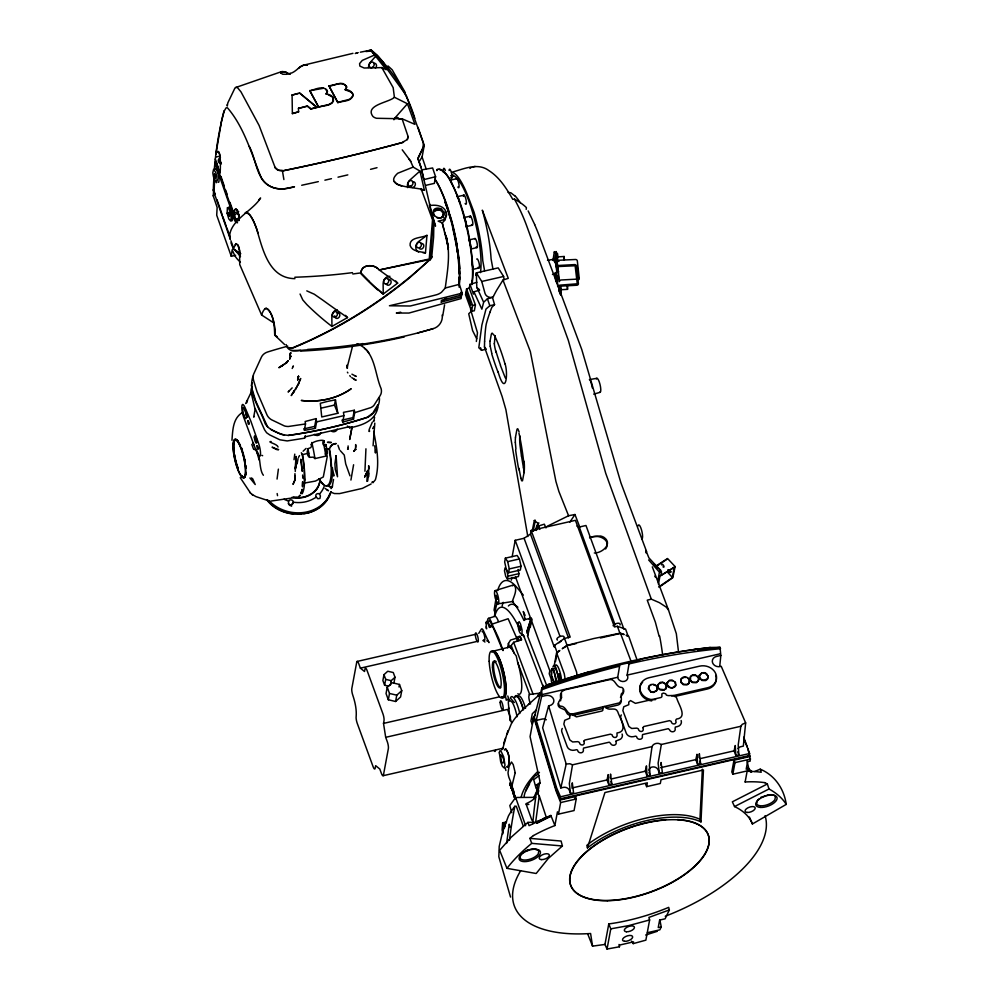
<?xml version="1.0" encoding="UTF-8"?>
<svg xmlns="http://www.w3.org/2000/svg" width="999" height="999" viewBox="0 0 999 999"><rect width="100%" height="100%" fill="white"/><g stroke="black" fill="none" stroke-linecap="round" stroke-linejoin="round"><path stroke-width="1.5" d="M273.988 323.052L261.601 314.997L239.723 264.535L239.548 250.637L237.949 245.217L235.964 243.619L233.354 248.851L240.771 253.684M459.078 287.188L459.528 276.673M459.54 273.651L456.943 244.355A63.724 14.91 77.1 0 0 450.924 217.944L445.092 202.098L447.777 209.915M346.503 86.326L346.503 87.725C342.182 91.883 355.269 90.01 352.635 96.478C349.95 101.873 342.632 100.749 337.862 102.647L328.996 85.939L340.247 83.329L343.107 83.616L346.503 86.326C342.095 80.769 334.403 85.614 328.933 86.239M215.297 158.978L219.967 173.114C220.679 171.716 221.066 142.557 215.871 154.096L215.085 160.964L235.427 219.618M333.541 479.47L332.517 485.089M368.718 476.66L368.656 465.684L369.056 468.793M220.367 162.288C220.28 159.515 220.342 149.95 216.746 151.798M348.214 449.188L348.102 445.929M373.464 421.541L373.501 420.891M657.704 685.214L658.428 688.586L660.314 689.947L664.21 690.022L666.083 688.586L666.645 686.463L664.897 683.491L662.524 682.542L658.641 683.816M239.997 256.88C239.922 253.734 239.673 242.095 235.227 244.53M510.452 716.695L510.227 720.704A5.195 1.211 77.1 0 0 509.14 713.736L507.554 709.415L385.689 737.324L383.516 723.401L384.003 720.754A5.195 1.211 77.1 0 0 382.917 713.786L367.095 670.554A5.195 1.211 77.1 0 0 365.022 668.88L364.535 671.515L360.377 668.156L358.803 663.836A5.195 1.211 77.1 0 0 356.73 662.15L351.81 688.561A5.195 1.211 77.1 0 0 352.897 695.529C355.082 702.135 356.718 709.515 356.168 716.42A5.195 1.211 77.1 0 0 357.255 723.388L373.077 766.62A5.195 1.211 77.1 0 0 375.149 768.293L375.649 765.659L379.795 769.018L381.381 773.338A5.195 1.211 77.1 0 0 383.454 775.024L388.361 748.613A5.195 1.211 77.1 0 0 387.275 741.645L385.689 737.324M561.301 288.836L560.639 293.594L560.114 286.164L576.848 285.239A1.736 1.548 9.3 0 0 578.396 283.591L576.485 266.046A1.736 1.548 9.4 0 0 574.6 264.598L557.854 265.522C555.744 265.522 556.992 244.218 557.966 257.53M373.077 445.829L374.8 423.126M527.797 536.538L505.894 409.665L502.135 396.541L484.465 347.015L484.59 341.246M402.073 118.781L414.897 124.351L407.455 103.759L394.405 97.265C389.822 102.31 364.26 104.97 372.927 116.458A7.892 6.768 10.7 0 0 376.548 118.282L402.073 118.781L408.067 136.476L407.342 139.548L403.234 141.858M302.647 475L302.772 478.159M531.655 619.567L530.294 627.197M526.773 632.891L530.931 618.219L524.35 619.692M576.91 274.475L576.947 276.735M301.161 493.356L302.185 489.298M364.935 471.241L365.934 448.801M256.368 438.374L256.568 440.209M472.14 284.003L472.19 282.717A63.137 14.785 77.1 0 0 472.889 268.868C471.153 238.361 464.373 207.53 450.337 180.232A4.695 1.099 77.1 0 0 449.825 180.27L456.78 178.659M586.8 845.216L587.449 847.889A77.847 35.952 -20.1 0 1 700.973 821.89L699.962 819.292L702.347 769.205M700.973 821.89L703.446 769.979L661.026 779.695L660.314 783.503L646.653 786.638L645.616 784.34M302.422 486.163L302.635 481.755L302.51 486.838M295.254 471.478L295.554 466.258M435.04 179.458A64.748 15.16 77.1 0 1 459.403 284.303L462.162 293.157L410.277 306.006L389.435 305.756L408.791 301.223A550.362 503.021 26.2 0 0 436.126 294.867A16.471 15.06 26.2 0 0 441.446 292.32L445.254 288.024C447.639 269.38 451.461 250.15 444.518 231.893M459.34 274.4L459.103 268.731M295.766 461.938L295.929 459.028M375.624 449.925L375.449 452.997L374.737 445.766M503.758 826.598L503.846 825.186L506.356 822.252M367.245 475.761L367.62 470.317L366.858 481.406M296.041 457.604L296.116 456.456L295.204 467.844M280.856 73.014L282.38 71.478L286.688 72.502L284.24 71.716L281.256 71.741L280.856 73.014L282.729 74.251L286.488 74.288A9.878 4.895 -7.5 0 0 290.16 73.451M235.652 255.307L231.281 256.306L216.708 215.197L217.133 207.392L213.237 195.866L213.699 189.922L215.11 194.118M425.474 252.834L426.96 235.352C422.102 238.037 409.153 236.925 410.127 245.542C412.275 251.723 420.304 251.473 425.474 252.834L422.752 252.622M301.049 344.23A453.459 371.054 -62.3 0 0 430.094 259.503L433.354 220.304L421.266 168.082L418.069 158.579L423.052 147.727L423.339 143.057L406.243 95.342L378.309 57.055L371.116 50.487L386.263 69.705L381.843 67.607L364.148 68.019L359.852 66.096L359.578 63.599L362.312 60.377L374.538 55.032L371.116 50.487M288.823 347.889L292.133 348.314L300.025 344.992A454.67 372.065 -62.3 0 0 409.865 277.56L431.63 257.892L433.603 237.238L433.928 220.367L431.019 212.188M531.868 618.793L527.572 635.951L546.603 685.302M214.46 167.457L214.96 162.163A1850.31 1514.134 -62.3 0 0 235.065 220.192M227.26 104.47L227.198 105.819A34.94 3.247 -64.2 0 0 227.297 106.031L227.822 102.885L234.94 88.049A27.685 6.706 76.1 0 1 237.637 87.837L240.959 91.833L259.091 125.424L275.212 167.757M719.742 666.296L720.828 655.456L720.017 647.34L710.314 647.477L690.571 650.037M355.694 447.452C355.307 439.647 356.893 449.687 353.721 451.386L355.132 449.425L356.281 449.363M571.928 786.725L572.302 782.841L573.563 792.831L570.554 793.518L569.405 790.396A4.908 4.196 10.5 0 0 563.274 787.374L560.814 787.936L542.644 727.809L548.613 705.856L549.675 705.606A6.069 5.182 10.5 0 0 553.571 699.238A6.069 5.182 10.5 0 0 545.978 695.504L541.62 696.503L536.251 720.416L556.618 787.849L560.489 796.815L560.077 798.925L749.275 755.594L749.6 753.496L743.743 737.162M610.177 777.971L610.551 774.075L611.813 784.065L608.803 784.752L607.042 779.944L608.191 774.612L608.803 784.752M660.851 765.097L661.101 762.499L662.362 772.489L659.352 773.176L658.216 770.054A4.908 4.196 10.5 0 0 653.146 766.895A4.908 4.196 10.5 0 0 648.738 770.304M698.975 757.629L699.35 753.733L700.611 763.723L697.614 764.41L695.853 759.615L697.002 754.282L697.614 764.41M720.828 655.456L716.483 656.455A6.069 5.182 10.5 0 0 712.587 662.824A6.069 5.182 10.5 0 0 720.179 666.558L721.228 666.321L745.654 722.914L743.331 746.128L740.871 746.69A4.908 4.196 10.5 0 0 738.024 748.638M539.959 692.806L539.935 695.466M295.254 469.055L297.34 460.689M459.203 282.617L459.552 270.629M231.943 440.284C232.804 430.257 232.705 418.144 242.769 412.287M287.774 346.178A435.964 373.002 10.5 0 0 267.632 351.985A11.538 9.865 10.5 0 0 261.363 357.242L253.484 374.5L253.034 377.772A11.538 9.865 10.8 0 0 253.434 379.832M301.049 493.219L302.073 493.768A49.5 11.588 77.1 0 0 304.595 480.244L304.333 472.877A46.304 10.839 77.1 0 0 304.171 470.104M506.593 843.443L509.24 824.2L510.064 827.097M367.657 481.118L368.606 473.176M301.935 489.91L301.186 492.919M476.348 341.471L477.485 332.754L470.616 309.69L471.041 307.392M560.814 289.373L560.414 286.064L560.764 287.512M277.06 479.07L278.384 469.13M231.281 256.306L232.168 249.762L234.728 255.532A26.498 22.677 10.5 0 0 240.397 262.063M745.654 722.914L742.319 724.275L740.846 726.273L661.338 744.48L658.728 743.418A6.069 5.182 10.5 0 0 652.035 746.615L649.412 765.172L650.062 775.299L647.065 775.998L645.304 771.191L646.453 765.858L647.065 775.998M740.846 726.273L738.224 744.829L738.873 754.969L735.863 755.656L734.103 750.848L735.252 745.516L735.863 755.656M628.009 663.011L629.02 663.91L627.122 675.112A5.095 4.358 10.5 0 1 624.325 681.393A5.095 4.358 10.5 0 1 617.707 677.26L619.842 664.772L639.772 660.351M559.627 800.112L575.511 796.465L576.223 798.988L574.075 810.564L558.478 814.135L560.639 802.559L556.056 790.996L533.716 717.057L530.069 736.625L539.922 781.193L537.612 793.593L539.26 795.866L535.639 822.189L527.909 822.389L511.013 837.387L499.65 850.324L506.955 868.343L536.176 873.501L548.289 858.466L562.4 845.991L561.088 841.046L529.907 838.361L531.705 843.356A157.73 72.827 -20.1 0 0 506.955 868.343M323.002 440.996A61.026 14.286 77.1 0 1 325.886 456.093L314.96 458.591L313.261 457.155L309.503 457.342L307.892 455.644L307.23 451.873L307.917 448.713L310.652 447.702L311.95 445.741C307.605 441.533 329.932 437.3 322.877 443.231M506.555 821.927L502.634 822.826L502.097 830.082L502.934 832.954M532.255 530.794L534.315 520.491L535.402 520.242M444.592 304.832L442.707 315.959M352.06 426.935L349.7 439.485L352.098 426.723M553.109 259.74L554.333 251.636L554.545 252.597M559.89 293.881L560.314 291.296M442.619 216.883L442.857 215.459M495.816 599.825L494.08 610.139L495.054 612.587A89.386 20.917 77.1 0 1 497.527 602.235M533.553 531.118L533.841 530.069M652.035 746.615L572.527 764.822L569.33 783.516L570.554 793.518M297.165 463.648L298.052 458.504M557.604 260.215L557.217 256.656L557.567 258.104M533.166 531.306L535.102 521.515M661.338 744.48L658.116 763.186L659.352 773.176M350.924 480.057L353.596 464.76M515.484 437.225L516.795 430.194A10.177 1.798 84.9 0 1 517.832 428.846L519.13 431.918M490.059 341.096L491.246 334.702A10.852 2.735 76.6 0 1 492.182 333.154L494.992 336.213M494.368 616.433L495.005 612.849M284.49 435.339C277.66 432.579 269.218 430.419 265.197 423.763C260.202 408.491 247.24 392.869 253.122 375.974M293.219 366.633L293.356 365.909L292.183 368.494M471.84 284.64L472.015 281.119M317.033 107.318L310.901 108.804L307.417 105.944L298.451 108.404L307.355 106.231L310.851 109.091L317.033 107.318L299.55 92.982L292.02 95.092L298.251 93.569M292.37 113.611L298.564 111.801L292.37 113.611L292.083 94.805M299.55 92.982L316.983 107.605M326.074 93.993L327.447 91.508L327.023 90.097C322.377 85.252 314.822 89.71 309.765 90.797L318.693 107.205C323.476 105.27 330.806 106.356 333.479 100.949L332.679 96.953A9.041 5.669 -2.7 0 0 326.074 94.006L327.372 91.721L325.549 89.111M255.245 408.778L253.671 417.157L254.233 416.471M337.862 102.647L328.996 85.939M305.507 423.951L304.308 430.407L315.409 428.346L316.608 421.89L316.134 418.618L305.132 421.516L305.507 423.951L288.424 426.486A12.35 10.577 10.6 0 1 287.188 426.436A11.301 9.64 10.5 0 1 284.378 425.924L271.466 419.73A11.538 9.903 10.2 0 1 266.883 414.672L257.018 391.77L253.409 379.832M251.711 387.55A10.952 9.378 10.5 0 0 251.336 393.344L254.633 407.342L264.535 429.757L266.608 432.742L269.767 434.94L279.882 439.797L287.188 440.934L304.57 438.174L304.807 436.9L349.987 426.548L349.75 427.834C361.9 425.449 375.212 421.241 377.947 407.23M315.409 428.346L314.685 426.386L316.134 418.618M337.837 413.274L334.465 405.094L335.452 399.825L327.922 401.323L320.317 403.296L321.74 416.97L337.837 413.274L335.452 399.825M342.732 422.09L343.931 415.634L343.456 412.35L354.308 410.252L354.695 412.674L353.496 419.143L342.732 422.09L342.008 420.129L352.934 417.632L354.308 410.252M418.781 162.275L422.09 156.968L424.25 145.367L418.019 127.335M374.063 420.055L374.588 417.22M435.589 176.723L423.838 179.62L421.603 169.905L432.617 167.957L435.589 176.723L434.34 183.391L425.574 185.377M393.906 683.116L394.992 677.247L393.269 672.527L387.762 671.241L383.978 674.662L382.879 680.531L384.615 685.239L388.736 686.213M384.615 685.239L385.701 679.37L383.978 674.662M387.237 687.25L386.051 693.568L388.324 699.775L395.592 701.485L400.574 696.977L401.748 690.659L399.475 684.452L392.22 682.742L387.237 687.25L389.51 693.468L388.324 699.775M460.527 294.081L461.163 298.551L408.966 313.049L396.316 313.037L400.699 312.188M441.283 300.374L461.825 294.967L462.162 293.157M390.397 685.064L391.208 680.669L394.992 677.247M469.268 288.112L466.57 288.936L466.121 291.358L470.779 305.394L465.959 292.232L465.509 294.655L471.565 311.213L474.338 310.789L475.424 304.92L469.268 288.112L469.967 284.403L476.848 282.292M395.592 701.485L396.765 695.167L401.748 690.659M399.001 686.975L399.475 684.452M479.657 290.097L473.938 291.82L473.514 294.106L469.967 284.403M471.565 311.213L472.627 305.494L466.57 288.936M495.117 335.627L494.343 343.693M505.357 558.154L504.657 561.95L506.268 569.23L508.591 572.714L520.342 570.017L521.041 566.233L519.43 558.953L517.107 555.469L505.357 558.154L507.679 561.638L509.29 568.918L508.591 572.714M507.504 579.033L508.041 576.161L506.793 570.541L505.032 567.894L504.483 570.791L505.731 576.398L507.504 579.033L518.431 576.535L518.968 573.651L518.031 569.442M512.162 556.643L515.209 540.309L524.088 538.274L530.494 534.065L531.168 530.469L575.436 520.329L614.46 626.96L617.407 626.286L625.574 629.095L628.209 636.313L626.123 635.277L628.733 636.263L637.212 660.376M517.382 637.999L510.564 640.059L508.416 643.506L507.629 647.752A24.213 5.669 77.1 0 1 514.085 653.034L516.246 655.993L517.644 662.287A24.213 5.669 77.1 0 1 521.753 686.026A24.213 5.669 77.1 0 1 517.819 693.781M531.168 530.469L570.192 637.1L564.51 638.411L554.52 645.366L554.233 646.94L515.209 540.309M552.16 676.66L551.323 681.131L552.397 684.065M554.095 666.221L556.593 652.797L559.815 650.474L557.167 652.584L554.52 645.366M555.494 661.538L556.88 654.07M574.962 799.412L575.511 796.465M657.767 581.668L659.415 572.14L648.626 559.902M658.441 584.253L659.964 576.036L674.313 567.382L672.265 577.709L658.641 587M669.355 909.939L648.9 917.419L649.625 919.954L645.866 940.159L633.191 943.63L633.553 941.857L619.767 945.017L619.417 946.777L607.03 949.05L604.957 944.442L608.778 923.925A118.182 54.57 -20.1 0 0 668.693 907.367L669.355 909.939L665.109 918.818L659.627 920.079L658.229 927.572L661.251 926.885L659.839 919.867M607.03 949.05L610.789 928.845L608.778 923.925M646.653 786.638L647.364 782.816L604.944 792.532L587.449 847.889M747.764 748.651L749.862 756.53L733.99 760.177L731.805 771.915L732.841 774.2L748.426 770.629L748.813 768.593L746.977 760.676M732.841 774.2L734.989 762.624L733.99 760.177M745.142 781.93L747.115 771.303M749.862 756.53L750.212 761.088L747.589 761.688L746.191 769.193L748.813 768.593M502.597 749.175L507.892 730.731M523.264 826.048L516.296 806.23L514.822 806.33L513.848 811.475A854.62 580.169 35.7 0 0 509.478 840.171M318.693 107.205L309.827 90.497M290.422 353.958L290.634 352.884L289.822 355.632L290.771 352.472M503.084 830.256L503.471 828.396L502.709 831.518L508.391 816.071A122.153 56.406 -20.1 0 1 513.361 808.291L514.822 806.33M319.967 480.794C318.581 493.631 303.746 500.449 292.158 497.19M288.624 501.061L288.449 503.646L290.459 505.432L292.982 503.571L293.219 501.436A2.448 2.098 10.5 0 0 288.611 501.061A28.546 24.426 10.5 0 1 284.003 499.225M541.62 696.503L541.845 688.149L547.514 684.765L588.898 671.915M221.141 123.327L215.871 154.096L216.621 148.389A840.434 316.159 58.4 0 1 224.126 111.214M311.201 445.104L312.1 443.206M325.537 446.478L325.949 444.592L323.064 444.592L325.025 444.792M560.814 787.936L566.196 764.023L548.613 705.856M503.021 830.181L499.213 846.39L498.826 856.717L510.539 897.077M319.992 480.107C318.856 492.482 304.982 499.725 293.619 497.04M536.475 530.432L536.838 525.412L537.924 525.162L538.449 526.61L537.337 526.86M535.651 530.182L536.838 525.412M251.348 385.826L252.11 382.842M347.177 367.357L352.722 345.542M323.976 442.345L324.325 441.009M690.596 680.569L692.644 682.167L696.428 682.23L698.338 680.906L698.476 677.122L694.979 674.762L692.432 674.987L690.484 676.423L690.596 681.156L692.582 682.567L696.365 682.704L698.825 679.732L698.663 678.084L696.016 675.499L692.369 675.461L690.509 676.748L689.797 678.945L690.596 681.156M507.167 734.09L511.238 723.988A82.193 37.413 -21.7 0 1 522.789 709.602M511.288 580.169L512.087 577.31M442.994 217.457L443.306 214.573M369.093 429.745L372.277 422.252M432.03 256.581L430.207 259.877M251.124 392.382L245.667 403.559M246.753 402.797L247.527 400.299M224.138 111.214L226.024 107.942A25.962 6.319 78.5 0 1 227.547 107.904C244.418 127.497 251.598 154.383 261.301 177.872A20.754 17.095 8.7 0 0 278.047 188.724L284.503 188.786L294.48 186.763C286.189 189.211 276.511 190.397 268.793 185.552C255.894 177.198 256.081 158.966 249.288 146.428M560.639 700.811L560.451 695.092A5.195 4.446 10.5 0 1 561.001 693.443M620.466 697.364L623.226 693.231A4.108 3.521 10.5 0 0 622.951 690.072M666.071 688.311L666.233 684.502L662.787 682.117L660.189 682.367L657.829 684.79L658.378 687.936L659.864 689.21L664.06 689.697L666.083 688.586M503.633 743.643L505.419 738.249M289.947 358.092L290.734 355.781L289.673 358.841M330.994 491.758C323.201 518.756 283.179 521.141 267.208 500.374M294.767 454.133L294.031 459.702M295.379 468.593L295.841 467.32M289.735 359.19L290.821 356.268M555.244 683.079L555.806 680.456L554.807 674.962L553.421 670.254L551.798 668.943L551.298 674.562L554.445 683.141M490.01 312.113L491.858 307.28L494.555 304.658L492.482 297.352L493.294 296.566M235.202 217.869L233.828 212.7C236.189 202.685 239.648 215.921 238.886 219.842C238.811 217.183 238.636 207.342 235.065 209.503M551.535 669.63L551.798 668.943L553.421 670.254M347.565 449.238L348.077 447.939M513.936 794.517L512.287 786.737L510.127 783.616L511.276 788.086L509.677 783.391L512.862 790.783M299.413 381.606L300.687 378.484L295.754 389.26M331.718 487.15L331.119 488.611L332.58 485.701C332.742 487.712 328.796 487.15 331.718 487.15A23.064 5.395 77.1 0 1 328.808 485.327A46.129 10.802 77.1 0 0 332.442 467.644M537.612 793.593L538.798 790.746M407.342 139.548L408.067 136.476M526.835 631.356L530.856 619.842L530.919 618.019L529.532 618.631M533.803 797.664L535.939 792.956M261.601 314.997C268.519 293.831 277.372 331.044 274.725 335.14L284.678 344.593M560.914 295.304L559.253 290.472M330.319 446.653L333.429 443.843L336.213 443.544L332.168 444.68L329.433 448.551L325.537 449.438M661.251 926.885L659.839 929.844L647.389 932.691M424.25 145.367L417.757 158.479L421.266 168.082M519.305 636.788L520.067 636.613L521.216 639.772M329.67 494.368C326.086 503.571 317.719 510.064 308.404 512.787M213.237 195.866L214.573 193.269M552.922 666.932L553.633 665.559L554.72 665.908L556.056 667.931L559.378 681.343M536.451 529.682L538.399 526.023L544.33 524.188L545.978 527.909M525.636 791.358L529.57 783.978M294.355 390.597L291.233 395.592L299.113 383.229M293.656 392.52L294.605 390.771M298.489 457.33L299.55 455.569M372.664 428.559L373.888 426.511M505.319 825.087L504.295 828.358M373.426 411.988L377.872 404.732M478.758 633.354L481.393 629.095A7.492 1.761 77.1 0 1 483.504 630.806L488.961 642.644A5.195 1.211 77.1 0 0 486.888 640.958M489.972 627.447L492.007 624.15L508.141 618.731L516.982 638.698M278.659 449.538L276.636 449.562L272.09 447.165L278.309 449.712M518.981 636.363L520.029 636.213L521.653 639.735L513.636 642.307L511.213 645.554A5.594 1.311 77.1 0 1 510.314 647.527A5.594 1.311 77.1 0 1 508.416 643.506M605.606 548.975C612.287 539.585 596.865 533.191 589.635 537.986M667.931 681.68L667.057 685.339L668.531 687.2L672.327 688.199L675.274 686.538L675.873 684.989L674.725 681.867M492.919 268.918L491.083 258.866A60.964 14.273 77.1 0 0 482.305 210.152L508.266 278.334L502.984 280.07L496.665 290.234A133.017 96.316 -32.3 0 0 493.344 296.566M569.742 522.277L574.974 514.522L579.695 526.91M564.173 256.506L564.323 259.952L564.173 256.506L557.504 256.88M567.519 289.36L567.37 285.914L567.519 289.36L559.502 289.797M527.497 633.653L528.246 632.854L527.572 635.951M529.158 619.155L530.569 617.769M535.639 797.352L515.634 797.489L509.802 805.569L511.788 812.711M315.672 490.309L317.482 488.099M298.938 496.603L300.175 495.167L298.763 496.79M376.036 55.844L370.517 62.1A6.344 5.195 -62.3 0 0 368.569 67.445M407.455 103.759L395.267 117.595A6.344 5.195 -62.3 0 0 393.918 119.768M372.689 413.186L367.32 417.27A429.607 367.557 10.5 0 1 288.224 435.389M522.852 709.602L540.147 693.993M258.629 200.062L260.602 197.989C253.059 210.552 230.507 219.83 229.558 236.401M264.648 308.778L266.233 308.154C274.463 314.273 274.25 325.924 274.725 335.14L277.335 336.725M615.896 741.033L620.367 739.248A5.769 4.933 10.5 0 0 622.115 734.04M289.148 390.946L288.124 392.008L292.17 387.874M303.134 451.198L306.081 448.414M528.421 704.457L529.582 703.271M522.265 635.489L523.251 635.339L524.113 636.838L543.668 688.136M547.19 526.286L568.581 515.746L574.974 514.522M535.052 715.084L533.528 717.107L532.217 724.138L530.944 721.016L532.292 713.748L536.276 709.952M536.163 775.499L539.448 772.364M472.14 310.527L468.718 313.761L472.602 330.619L476.673 338.723M345.055 89.86L346.578 87.375L345.879 85.627M492.482 297.352L487.425 298.776L483.653 302.247L481.868 309.178L473.938 291.82M402.222 149.813L410.389 160.764L413.161 167.095L419.955 171.054L409.977 179.957A6.344 5.195 -62.3 0 0 407.729 187.65M494.555 304.658L489.822 305.744L486.001 309.053L481.868 325.1L478.796 347.739L481.53 350.274L486.276 349.188L484.465 347.015M369.168 431.543L368.831 430.956L369.717 431.056M512.499 585.764L514.235 584.914C517.769 589.86 513.823 596.428 512.337 601.485A89.386 20.917 77.1 0 1 524.025 620.529M552.472 274.488L556.318 273.401L556.218 272.39M534.715 798.301L532.592 800.024A16.046 6.943 -22.1 0 1 525.973 803.72L531.905 820.229M529.907 838.361L533.404 835.539M395.729 280.994L397.677 283.129L383.254 294.018L377.622 289.136M282.38 365.409L281.069 366.408L287.2 362.275L278.858 367.719L283.329 365.06M539.048 775.599L533.728 779.732L536.138 788.511M426.96 235.352L418.818 241.383A6.344 5.195 -62.3 0 0 415.809 247.215A6.344 5.195 -62.3 0 0 418.643 252.085M369.205 50.512L371.228 50.075C391.333 68.431 407.13 92.183 414.835 118.369M600.387 637.999L620.004 633.503L624.163 634.552L620.429 633.141L593.781 638.523L566.858 645.416L562.25 648.726L567.182 645.604L576.236 643.531M557.617 265.921L557.217 262.537L554.72 259.315L556.043 251.548L556.231 252.223M469.93 168.406L470.829 167.795M433.866 211.576L435.089 210.752M656.368 565.809L667.557 558.516L675.137 566.583L672.814 577.709L660.227 586.388M656.343 566.333L666.857 559.353M701.66 673.326L699.238 675.711L699.275 677.884L701.872 680.444L705.644 680.569L707.454 679.245L707.954 675.936L705.306 673.363L703.533 673.051M651.048 684.902L649.375 685.963L648.426 689.01L651.148 692.132L653.571 692.432L656.743 690.746L656.83 687.087M754.67 771.503L760.227 769.18C774.799 775.199 784.128 788.948 786.238 804.382L752.409 823.975L750.436 819.442A118.182 54.57 -20.1 0 0 749.4 817.045M373.476 421.178L374.438 420.579M345.479 315.347L347.515 317.582L331.955 326.423A383.966 195.005 78 0 1 306.83 304.558L302.784 299.925L300.062 294.031M433.678 210.989L438.386 210.077M324.088 486.588A28.546 24.426 10.5 0 1 319.543 493.981L320.404 495.966L319.942 498.439L317.794 498.738L316.383 497.165L312.375 499.363A28.546 24.426 10.5 0 1 293.331 502.172L291.421 505.369L289.398 505.107L288.449 503.646M325.162 454.058L327.535 453.209A54.608 12.787 77.1 0 0 325.949 444.592M555.956 266.271L555.894 263.674L553.933 260.789M371.166 483.928L362.4 488.374L339.523 493.606L334.328 493.543L331.193 492.295M558.478 814.135L557.442 811.85L554.895 825.499L550.811 815.346L529.07 825.661L527.909 822.389M786.238 804.382A157.73 72.827 -20.1 0 0 769.005 788.998L767.357 783.978L732.342 801.822L734.54 806.568C742.195 810.114 749.337 815.883 752.409 823.975M734.54 806.568L768.993 788.998M766.033 795.666L760.726 797.389M529.395 849.862L525.387 851.136M301.049 344.268L291.196 348.414L288.786 347.502M413.161 167.095L397.714 173.264C381.468 188.087 418.793 186.9 424.375 190.16L419.955 171.054M363.174 344.056C387.362 340.122 411.563 335.364 434.965 328.022C439.835 325.824 443.057 320.379 442.17 315.047M536.351 821.74L551.036 816.058L536.813 823.164L551.036 816.058L543.468 818.406M556.805 269.855L557.654 269.53L557.317 267.357L557.192 269.805M290.147 73.439C296.715 71.99 300.125 64.036 307.355 64.885M594.305 552.984C601.698 553.321 612.974 544.118 604.37 537.649A8.691 7.355 3.4 0 0 600.299 536.001L589.572 537.087M235.714 87.512L281.693 71.591M657.23 931.33L645.654 935.027M488.561 618.369L494.755 616.358A79.283 18.556 77.1 0 1 518.593 626.735M355.257 53.509L357.717 52.722M355.956 53.284L357.954 52.647M513.386 585.002L495.192 590.596M526.548 850.436L528.983 849.687M649.625 919.954L628.683 925.611L610.789 928.845M433.141 328.746L417.819 332.917M354.695 412.674L370.854 407.604A12.35 10.564 10.5 0 0 371.865 407.043A11.301 9.64 10 0 0 373.901 405.419L380.194 395.542A11.538 9.853 11.3 0 0 381.281 389.423L381.069 388.524C374.563 373.614 375.387 350.274 356.993 343.781M451.536 172.29C463.399 169.206 477.659 162.088 488.973 170.642C499.687 177.485 506.568 188.599 512.774 199.363L514.435 199.113A142.532 67.47 -16.8 0 1 526.361 207.555L526.311 208.679A8.442 2.035 67.3 0 1 526.173 209.34M593.706 394.143L600.049 392.345M360.364 52.185L371.228 50.075L377.884 55.907L383.691 62.75M298.476 68.294A49.151 22.153 79.6 0 1 304.258 65.022L352.959 53.334M445.254 288.024L459.403 284.303M461.501 296.728L440.959 302.135A46.129 39.473 10.5 0 1 446.628 298.077M343.931 415.634L316.608 421.89M619.517 665.059L588.399 673.351L541.845 688.149L534.34 717.22L556.605 790.871L560.077 798.925M493.319 651.136L509.365 647.077M370.554 169.331L377.01 167.695M678.558 652.322L676.335 633.703L668.468 609.927L666.083 606.98L659.365 602.647L651.323 599.15L647.252 600.174L655.381 622.215L659.165 636.425M311.039 90.484L323.439 88.274M318.743 106.905L329.046 104.433L332.267 102.585L333.491 98.963L332.592 97.115L328.097 94.63M478.871 267.957L472.477 269.493A4.695 1.099 77.1 0 0 472.889 268.868L471.928 262.55M471.615 248.851L476.798 247.627M511.538 786.737L512.2 790.184M337.912 102.348L349.9 99.201L352.51 96.578L352.822 94.368L351.848 92.507A8.991 5.632 -2.2 0 0 345.254 89.51M338.012 177.185L347.814 174.887M457.542 196.641L464.06 195.13M465.671 226.761L472.177 225.237M512.924 792.307L514.91 798.476M468.556 240.035L475.112 238.536M483.391 301.71L476.798 287.237L476.323 272.889L498.189 267.882L503.608 276.461L504.033 279.533M476.323 272.889L481.755 281.468L503.608 276.461M320.841 408.216L334.465 405.094M303.758 428.896L314.685 426.386M303.009 459.503A46.304 10.839 77.1 0 0 302.235 454.67L308.753 453.184M534.315 520.491L537.887 523.264L538.973 523.014M576.91 526.073L579.283 527.035L585.976 525.499L623.938 629.22M507.679 561.638L519.43 558.953M509.29 568.918L521.041 566.233M508.041 576.161L518.968 573.651M357.03 661.463L475.886 634.24M360.377 668.156L476.298 641.608M383.516 723.401L499.438 696.84M541.108 694.804L617.707 677.26M627.122 675.112L720.117 653.808M536.251 720.416L542.132 719.068A4.895 4.196 10.5 0 1 546.316 719.779M572.802 715.396L602.672 708.553M605.669 707.879L617.619 705.132A5.195 4.446 10.5 0 0 621.178 701.423M671.728 695.966L707.604 687.749A12.975 11.101 10.5 0 0 715.946 674.125A12.975 11.101 10.5 0 0 699.687 666.133L648.863 677.772A12.975 11.101 10.5 0 0 640.359 690.871A12.975 11.101 10.5 0 0 655.594 699.6M674.475 696.54L707.367 689.01A12.975 11.101 10.5 0 0 715.709 675.386M383.141 775.711L503.496 748.139M566.196 764.023L569.929 763.76L572.527 764.822M512.837 790.621L513.998 794.005M512.275 790.746L513.598 794.642L513.399 792.257M513.748 795.092L515.084 797.214M571.803 788.024L607.042 779.944M611.525 778.92L645.304 771.191M660.601 767.682L695.853 759.615M700.324 758.591L734.103 750.848M560.489 796.815L749.6 753.496M559.74 799.525L749.974 755.943M560.639 802.559L576.223 798.988M734.989 762.624L750.586 759.053M513.598 794.642L514.86 796.265M324.887 180.182L331.456 178.684M654.17 563.911L660.801 570.292L661.5 571.865L660.938 575.561L675.137 566.583M515.072 798.988L513.923 795.604L515.184 797.227M271.116 441.508C266.196 441.833 277.385 443.793 278.047 447.015M318.306 181.643L301.71 185.265M470.504 216.159L463.748 217.62A4.695 1.099 77.1 0 1 465.197 219.73L466.121 223.351A4.695 1.099 77.1 0 1 466.121 226.461M437.112 217.919L441.308 217.807L443.294 214.997C443.394 211.051 438.761 208.479 435.264 209.915L433.279 212.725L434.215 215.772M472.627 305.494L475.424 304.92M472.852 166.883L475.124 166.421M216.134 156.918L220.242 156.106M233.828 212.7L238.736 211.726M514.21 794.217L514.947 797.065L513.261 789.972L510.964 786.862L512.187 790.047M596.927 378.284L589.385 379.608M262.65 455.694L261.813 455.369M530.556 703.97A5.594 1.311 77.1 0 1 528.808 696.99L529.145 694.505L541.533 692.919M303.871 513.598L306.893 513.061M547.514 260.339L553.059 259.403M297.477 497.202L270.854 501.086M498.126 603.821L513.274 601.398M669.417 680.719L673.064 680.756M604.957 944.442L592.544 946.14L587.774 934.09M352.797 273.988L360.964 272.877L369.18 281.256M365.859 51.536L371.69 51.011L376.973 55.507M697.514 650.049L720.017 647.34M304.258 65.022L307.43 64.885M508.041 192.37L510.851 192.795L515.397 196.328M507.23 767.269L508.054 767.207C509.79 761.438 509.602 754.033 505.844 749.113L504.37 749.837L505.769 749.075C509.665 753.908 509.952 761.725 507.867 767.332L506.755 766.633M297.939 514.148L300.886 513.961M576.211 279.171L560.976 280.007A1.736 1.548 9.4 0 0 559.428 281.656L557.742 266.071M307.642 349.937C300.799 349.5 288.424 354.633 286.151 344.58M304.108 483.129L315.434 481.068L323.301 476.973L327.222 456.78L326.011 448.688M421.353 190.285L424.375 190.16M429.283 205.644C435.352 204.508 443.556 205.319 446.103 211.975A9.128 7.318 25.6 0 1 446.253 216.371L443.294 219.855L438.149 221.129L442.27 222.889L443.918 229.583M300.699 350.312L291.583 350.537M283.891 179.558L282.367 170.517L278.271 170.205L274.925 167.283M331.193 442.27L327.46 442.32L331.044 442.769M294.967 278.646C268.481 278.471 262.525 248.414 256.468 228.384C254.408 223.114 252.447 217.457 248.364 213.374C247.789 211.326 243.281 213.599 246.104 212.412L249.613 214.673A25.037 6.756 75.9 0 1 251.248 216.958L253.222 220.567A29.508 7.93 75.8 0 1 254.383 223.064A30.27 8.104 75.8 0 1 255.544 225.899A31.518 8.429 75.7 0 1 257.954 232.842M293.569 513.798C283.354 512.924 273.501 507.742 267.033 499.762M531.705 843.356L562.4 845.991M686.226 677.497L684.315 677.31L681.168 678.958L680.781 682.28L683.291 684.702L687.075 684.827L688.873 683.503L689.372 680.207L688.036 678.333M651.061 691.645L653.658 692.032L656.743 690.334L657.18 687.162L655.819 685.264L653.433 684.278L650.886 684.527L649.075 685.926L648.363 688.099L651.148 692.132M536.313 785.102L537.499 785.289M439.248 169.48L442.869 170.779L444.468 172.877M645.891 550.486L648.9 557.867L659.977 569.88L660.639 572.439L659.889 570.841M249.912 478.009L255.232 484.54L252.759 478.971M355.032 375.861L356.193 376.423L351.948 374.188M385.701 679.37L391.208 680.669M389.51 693.468L396.765 695.167M401.623 186.051L396.853 184.178L394.368 181.481M306.78 290.871L314.273 294.218L322.627 300.012A395.404 53.422 42.5 0 0 347.527 317.595M330.831 491.695A36.039 30.832 10.5 0 1 304.358 512.387A36.039 30.832 10.5 0 1 269.368 501.048L255.944 496.603L251.998 494.405M301.323 452.722L302.235 454.67M373.127 482.692L371.853 482.242L373.813 481.668L375.399 479.757C379.932 463.848 376.748 447.252 373.676 431.381M251.398 477.934L252.447 478.608M387.999 65.946L392.182 69.793L405.394 92.795M653.346 684.752L655.506 685.576M353.771 379.27L356.156 380.232L351.798 377.672M479.32 289.51L477.023 287.787M437.287 209.49L438.898 210.202M267.395 500.112L269.48 501.086M558.429 260.277L575.449 259.49A1.736 1.548 9.4 0 1 577.335 260.939L579.245 278.484A1.736 1.548 9.4 0 1 578.858 279.595M270.692 429.333L280.632 434.215L288.299 435.452A430.157 368.032 10.5 0 0 367.744 417.257C374.55 413.798 380.219 405.369 379.383 397.614M764.635 782.579L767.357 783.978M430.082 259.478L379.245 269.992C374.837 263.911 361.251 263.811 360.964 272.877C361.101 264.66 372.952 263.848 377.747 268.594M231.231 220.23A6.993 1.461 76.5 0 0 231.93 220.841L232.542 219.88A6.993 1.461 76.5 0 0 231.855 213.661A6.993 1.461 76.5 0 0 229.645 207.829L228.946 207.218A6.993 1.461 76.5 0 0 228.334 208.167M253.696 449.288C261.8 450.337 258.067 468.556 263.374 475.249M326.636 489.66L328.484 490.746L325.062 488.399M555.594 272.902L556.318 273.401M747.727 769.28L750.848 771.815M747.552 767.944L751.997 771.615M340.347 450.736L344.268 455.069L345.704 463.898L349.987 475.836M240.497 256.506L234.503 249.5M240.222 477.622L250.399 492.919M249.675 492.257L252.784 495.104M409.041 159.241L410.801 161.413M667.17 571.803L672.427 577.497M510.489 698.289L514.348 702.522M631.505 941.12L633.191 943.63M523.351 595.142L516.433 586.925A104.308 24.413 77.1 0 0 497.614 590.621M557.842 271.99C560.277 272.577 556.006 267.32 555.894 265.622M450.337 180.232L452.185 184.665M349.787 375.649L350.587 376.723M267.682 426.998L255.781 401.186L252.535 390.434M347.402 372.19L347.877 372.927M227.135 213.124L228.833 218.981L230.719 221.066L231.194 217.57L230.382 212.974L229.021 209.178L227.385 207.592L227.135 213.124L228.409 215.21M339.535 449.712L337.937 445.279M589.909 379.845L590.496 381.019M381.843 67.607L393.169 87.662L394.405 97.265M316.383 497.165L315.896 496.241A2.448 2.098 10.5 0 1 319.543 493.981M528.159 210.926L534.702 224.563M631.356 662.1L620.429 633.141M492.007 624.15L498.376 637.574L503.121 650.561M512.2 788.698L513.049 790.521M252.997 442.832L257.155 452.934A8.779 2.06 77.1 0 0 260.427 455.032A8.779 2.06 77.1 0 0 258.704 443.743L250.936 421.403L244.992 407.442A8.779 2.06 77.1 0 0 241.87 405.919A8.779 2.06 77.1 0 0 243.606 417.058L253.833 444.642M469.168 240.734L469.855 242.22M235.939 221.029L236.438 222.153M448.201 210.876C453.683 229.782 458.741 249.151 459.84 268.918M743.668 738.723L747.327 747.19M259.128 460.027L256.431 450.374M538.399 526.023L539.822 529.395M556.318 253.334L555.819 261.313M505.294 377.909L500.437 365.472M760.227 769.18L761.238 772.252A86.401 39.898 -20.1 0 0 748.713 771.39M445.304 211.588L445.866 212.987M615.796 741.508L616.071 742.195A2.885 2.46 10.5 0 1 614.185 745.229A2.885 2.46 10.5 0 1 610.589 743.393L609.29 742.182L583.553 748.076L583.279 749.7A2.885 2.46 10.5 0 1 581.393 752.734A2.885 2.46 10.5 0 1 577.797 750.898A1.311 1.124 10.4 0 0 576.548 749.7L574.425 750.174A5.769 4.933 10.5 0 1 567.195 746.615L561.925 732.205A5.769 4.933 10.5 0 1 562.287 728.446M568.581 515.746L558.891 491.471L555.906 481.406L530.344 351.561L502.984 280.07M233.354 248.851L231.019 242.932M497.989 371.516C505.469 397.664 508.479 374.725 505.094 363.861M480.531 347.714L481.53 350.274M513.636 642.307L533.154 694.442M511.213 645.554L514.085 653.034M517.644 662.287L529.707 694.517M646.64 551.698L620.879 482.717L581.73 349.425L538.911 234.965A258.054 216.908 9.8 0 0 534.64 224.588M652.31 566.845L668.468 609.927M251.81 444.418L253.446 448.926M564.51 638.411L567.182 645.604M421.066 188.611L432.53 219.792L429.245 259.041L379.245 269.992A409.003 55.232 42.5 0 0 397.664 283.117M230.894 240.747L233.042 246.566M737.724 751.847L738.873 754.969M699.737 761.325L700.611 763.723M579.283 527.035L615.097 624.912M648.925 772.177L650.062 775.299M460.851 292.32L461.825 294.967M432.005 216.558L435.514 226.161L433.928 220.367M530.494 534.065L568.468 637.824M566.858 645.416L576.573 671.965L577.06 675.536M524.088 538.274L559.952 636.263M610.926 781.668L611.813 784.065M556.593 652.797L564.26 673.713L565.334 680.244M515.596 577.222L549.812 670.716L549.238 673.763L551.885 680.943M502.759 650.424L493.618 628.496A7.492 1.761 77.1 0 0 491.496 626.773M352.934 417.632L353.496 419.143M651.323 599.15L605.719 473.251L568.331 340.347L526.935 226.523A232.717 191.209 13.3 0 0 514.448 199.113M226.748 227.647L230.27 237.4M230.357 239.285L213.099 189.897M617.407 626.286L620.004 633.503M525.624 825.711L515.634 797.489M222.789 216.483L226.249 226.249M222.302 215.097L217.008 199.713M487.425 298.776L489.822 305.744M422.09 156.968L426.236 169.206M542.782 684.964L543.806 687.999M539.26 795.866L546.515 818.019M515.072 798.613L512.712 790.134L514.597 797.364M747.677 768.281L748.426 770.629M489.398 627.459L488.049 623.751L486.201 622.252L486.251 628.471M511.875 786.625L512.674 789.148M502.634 822.826L503.908 826.872M514.398 796.428L515.147 798.888M448.189 211.301L450.274 218.219M507.804 695.991L509.065 700.336M229.27 207.392L229.633 208.666M495.641 350.649L496.141 352.41M491.795 353.346L490.222 346.278M505.119 767.644L505.906 770.529M311.451 443.893L311.95 445.741M556.268 272.215L556.443 272.914A10.952 1.186 86.8 0 1 557.692 286.526M243.868 415.472L244.218 416.92L243.768 414.947M513.236 789.972L513.886 792.806M452.547 226.848L456.68 247.24M470.342 243.818L470.891 247.352A4.695 1.099 77.1 0 1 470.766 248.739M333.404 474.425L333.054 472.689L333.778 476.061A23.064 5.395 77.1 0 0 333.479 472.914M645.804 551.91L646.016 552.872M591.87 385.714L592.345 387.987M525.199 619.567L523.276 611.513A99.413 23.264 77.1 0 1 525.099 615.384M520.916 478.246L518.931 468.281M517.07 716.783L516.383 713.523A15.285 3.571 77.1 0 0 512.3 702.359L509.415 700.087A16.621 3.946 76.5 0 0 508.304 702.709L509.702 716.345A15.285 3.571 77.1 0 0 511.6 722.714M449.051 212.812L448.401 209.565A63.724 14.91 77.1 0 0 434.94 179.133M524.338 472.577L523.351 467.395M484.59 270.717L482.754 260.589A60.502 14.161 77.1 0 0 474.05 212.225L468.481 197.615A57.63 13.487 77.1 0 0 453.084 172.702M619.005 944.48L619.417 946.777M429.57 203.971L430.781 210.814M277.16 493.543L277.535 495.654M457.13 250.087L458.803 260.165M448.376 249.675L446.166 236.201L448.401 247.789L442.27 222.889L445.179 219.892L446.203 214.485M592.544 946.14L590.596 933.503A133.279 61.538 -20.1 0 1 520.604 870.866M521.49 456.218L519.955 444.705A10.465 1.586 84.2 0 1 519.855 435.851M229.708 237.675L229.895 238.948M455.119 236.688L457.579 252.947M304.121 476.735L304.595 480.244M515.934 449.125L515.322 442.282M537.887 523.264L538.374 527.422M251.785 386.138L252.135 389.086M559.128 291.77L558.591 286.763A1.736 1.548 9.4 0 1 560.139 285.127L577.26 283.791L575.137 265.759L558.116 266.546A1.736 1.548 9.4 0 1 556.231 265.097M294.942 473.626L294.855 480.119L293.019 484.39L294.817 480.307L295.13 475.512M556.056 275.499L556.705 282.767M481.755 281.468L485.077 293.581A5.769 5.107 14.4 0 0 492.257 297.315M459.353 276.998L459.528 279.695M556.942 272.028L556.955 272.677L555.569 262.899A7.205 1.686 77.1 0 0 552.622 260.364M298.501 108.117L298.514 112.1M557.654 269.53L557.679 270.704M331.955 326.423L331.83 316.671A6.344 5.195 -62.3 0 1 336.988 309.628M758.878 799.013A10.09 4.658 -20.1 0 0 757.254 800.761L756.668 803.933A10.09 4.658 -20.1 0 0 765.097 805.394A10.09 4.658 -20.1 0 0 774.849 799.762L775.449 796.59A10.09 4.658 -20.1 0 0 767.007 795.129M539.31 850.274A11.239 5.195 -20.1 0 1 530.232 860.738A11.239 5.195 -20.1 0 1 519.855 856.155A11.239 5.195 -20.1 0 1 537.562 849.5M524.575 851.598A10.09 4.658 -20.1 0 0 520.616 854.957L520.029 858.129A10.09 4.658 -20.1 0 0 528.471 859.602A10.09 4.658 -20.1 0 0 538.224 853.97L538.811 850.786L537.724 849.674L539.323 850.723L534.403 849.038L535.814 849.013A10.09 4.658 -20.1 0 0 530.382 849.325M527.372 850.249A10.09 4.658 -20.1 0 1 529.383 849.575M502.572 834.265A122.153 56.406 -20.1 0 1 502.859 831.605M765.059 815.684A133.242 61.526 -20.1 0 1 665.234 916.258M677.384 819.555A73.239 33.816 -20.1 0 1 692.956 867.731A73.239 33.816 -20.1 0 1 588.611 898.513A73.239 33.816 -20.1 0 1 598.051 842.944M599.213 842.207A73.239 33.816 -20.1 0 1 634.989 825.773M636.4 825.336A73.239 33.816 -20.1 0 1 665.621 819.717M533.466 835.576A85.939 39.573 -20.1 0 1 554.92 825.549M745.104 781.98A85.939 39.598 -20 0 1 764.585 782.629M536.463 785.139A121.129 54.458 -20.7 0 1 538.786 783.328M532.754 823.588A853.983 474.475 53.8 0 1 537.437 785.951M538.349 784.502A120.23 55.519 -20.1 0 1 540.297 783.004M526.336 804.52A968.855 655.719 36.2 0 1 528.858 804.407M749.188 770.429A854.133 730.519 -33.4 0 1 751.423 772.152M587.961 844.317A77.997 36.014 -20.1 0 1 699.962 819.292M681.143 720.516A5.769 4.933 10.5 0 1 677.434 726.573L675.324 727.072L675.087 728.671A2.885 2.46 10.5 0 1 673.201 731.705A2.885 2.46 10.5 0 1 669.605 729.869L668.306 728.671L642.569 734.565L642.307 736.188A2.885 2.46 10.5 0 1 640.421 739.223A2.885 2.46 10.5 0 1 636.825 737.387A1.311 1.124 10.4 0 0 635.564 736.176L633.441 736.65A5.769 4.933 10.5 0 1 626.223 733.104L620.941 718.693A5.769 4.933 10.5 0 1 621.303 714.922M651.698 700.923A12.975 11.101 10.5 0 1 640.721 693.668A12.975 11.101 10.5 0 1 642.607 682.267M570.804 715.509A5.195 4.446 10.5 0 1 567.282 713.773L565.147 710.039L560.014 707.704A4.108 3.521 10.5 0 1 558.404 703.296M639.997 659.365A403.683 187.325 -20.2 0 1 697.976 649.075M542.257 689.547A403.421 198.214 -20.7 0 1 619.28 666.258M629.02 663.91A403.421 198.214 -20.7 0 1 720.591 648.701M541.783 687.924A402.497 184.815 -20.1 0 1 619.542 664.81M547.514 684.765A378.384 163.312 -19.5 0 1 710.314 647.477M521.166 797.19A93.569 43.207 -20.1 0 1 537.562 771.703M524.125 796.215A89.535 41.346 -20.1 0 1 525.511 791.258M525.998 789.997A89.535 41.346 -20.1 0 1 535.364 775.474M510.389 698.051A18.169 4.246 77.1 0 1 519.792 713.486M512.075 789.597A96.903 45.367 -24.9 0 1 510.114 783.616M555.269 665.734A10.452 2.448 77.1 0 1 558.803 668.606A10.452 2.448 77.1 0 1 561.588 680.819M487.5 621.902A10.34 2.423 77.1 0 1 489.123 618.543A10.34 2.423 77.1 0 1 492.42 625.112M494.755 616.358A10.952 2.56 77.1 0 1 498.401 621.39M553.721 669.13A7.78 1.823 77.1 0 1 556.518 670.841A7.78 1.823 77.1 0 1 558.578 680.843M553.808 681.618A7.78 1.823 77.1 0 1 553.171 680.069M551.71 674.325A7.78 1.823 77.1 0 1 551.81 668.818A7.78 1.823 77.1 0 1 554.008 670.604L556.331 679.745A7.78 1.823 77.1 0 1 556.281 682.592M486.713 628.796A7.78 1.823 77.1 0 1 486.338 626.66M486.163 623.114A7.78 1.823 77.1 0 1 489.997 626.997M488.561 621.478A7.78 1.823 77.1 0 1 491.545 624.5M557.43 640.047A3.834 1.773 -20.1 0 1 560.052 636.463A3.834 1.773 -20.1 0 1 563.96 637.812M558.978 642.819A3.834 1.773 -20.1 0 1 561.138 641.308M613.074 625.724A3.834 1.773 -20.1 0 1 617.694 623.264A3.834 1.773 -20.1 0 1 619.992 624.974M496.016 652.896A23.639 5.532 77.1 0 1 505.294 680.794A23.639 5.532 77.1 0 1 502.297 696.902M492.282 651.76A23.639 5.532 77.1 0 1 494.592 651.523M517.519 641.296A3.459 0.812 77.1 0 1 517.257 636.85A3.459 0.812 77.1 0 1 518.981 640.634M538.099 696.053A3.459 0.812 77.1 0 1 539.285 695.529M515.459 696.803A17.408 4.071 77.1 0 1 522.714 707.692M517.445 697.165A17.408 4.071 77.1 0 1 525.536 708.366M491.745 652.047A24.076 5.632 77.1 0 1 504.083 673.626A24.076 5.632 77.1 0 1 501.66 696.74M509.09 708.441A4.695 1.099 77.1 0 1 508.466 707.742M506.943 699.537A4.695 1.099 77.1 0 1 508.691 701.498M482.092 631.605A4.695 1.099 77.1 0 1 484.627 636.525A4.695 1.099 77.1 0 1 483.603 639.81M514.672 697.327A18.169 4.246 77.1 0 1 523.513 709.827M500.711 687.699A13.699 3.209 77.1 0 1 494.18 672.127A13.699 3.209 77.1 0 1 496.141 661.6M495.454 750.174A4.695 1.099 77.1 0 1 494.18 750.749M502.01 748.676A4.695 1.099 77.1 0 1 501.823 749.737M482.892 640.521A51.898 12.15 77.1 0 1 484.94 642.045M505.382 695.479A51.898 12.15 77.1 0 1 506.231 700.224M508.379 605.993A79.858 18.694 77.1 0 1 517.894 607.242M522.002 635.376A6.256 1.461 77.1 0 1 524.4 637.137M502.147 605.918A89.048 20.842 77.1 0 1 503.184 602.347M514.123 578.221A104.932 24.563 77.1 0 1 515.984 577.522M450.686 175.799A54.495 12.75 77.1 0 1 471.865 209.977A54.495 12.75 77.1 0 1 480.482 272.64M451.898 176.623A54.495 12.75 77.1 0 1 453.421 175.175M596.378 378.958A7.205 1.686 77.1 0 1 600.012 384.403A7.205 1.686 77.1 0 1 599.662 392.232M590.796 381.83A7.905 1.099 78.2 0 1 591.608 384.615M638.099 525.911A7.205 1.686 77.1 0 1 641.42 529.582A7.205 1.686 77.1 0 1 642.02 538.898M659.602 635.963A80.807 22.677 82.7 0 1 662.637 655.107M554.732 273.014A10.964 1.186 86.8 0 1 555.781 281.518M654.732 576.161A2.16 0.849 56.1 0 1 655.244 576.972M656.805 567.544A2.098 0.812 56.1 0 1 657.267 567.782M661.813 565.009A1.736 0.674 56.1 0 1 662.624 564.447A1.736 0.674 56.1 0 1 663.973 566.583A1.736 0.674 56.1 0 1 662.961 566.833M669.992 570.204A2.16 0.849 56.1 0 1 670.117 572.477A2.16 0.849 56.1 0 1 667.931 569.692M670.991 571.89A2.16 0.849 56.1 0 1 669.043 569.78M558.965 261.438A1.736 1.548 9.4 0 1 558.291 261.351M523.376 467.107A72.64 8.729 84.3 0 1 521.528 455.994M495.616 350.674A11.089 2.46 76.3 0 1 494.305 343.631M500.487 365.159A69.393 14.223 76.2 0 1 496.241 352.21M520.916 478.146A10.252 1.299 84.6 0 0 521.703 480.781L522.489 480.819L524 472.877A9.903 1.561 87 0 0 524.363 469.393L524.4 466.346A10.252 1.873 86.5 0 0 524.075 461.288M518.793 469.792A72.328 9.416 84.6 0 1 515.634 450.087M515.359 442.345A10.177 1.511 84.3 0 1 515.496 437.3M518.956 433.216A72.44 13.149 86.3 0 1 523.701 461.963M497.952 371.99A71.241 14.91 76.3 0 1 491.67 353.634M490.259 346.328A10.852 2.485 76 0 1 490.072 341.146M494.967 336.463A71.254 18.444 77.9 0 1 505.019 363.986M484.615 341.246A531.118 276.298 -21.4 0 1 485.826 326.536L486.238 324.088A531.118 212.924 -19 0 1 490.034 312.113M515.384 196.266A26.124 9.216 68.8 0 1 520.192 202.697M215.01 169.405A7.03 1.399 77.6 0 1 218.194 174.513L219.006 179.77A7.03 1.399 77.6 0 1 218.319 182.317M234.303 214.46A1848.999 1513.048 -62.3 0 1 229.92 202.31M227.06 194.181A1848.999 1513.048 -62.3 0 1 225.637 190.11M224.238 186.026A1848.999 1513.048 -62.3 0 1 220.991 176.486M218.257 168.282A1848.999 1513.048 -62.3 0 1 216.009 161.426M437.062 169.48A63.724 14.91 77.1 0 1 462.262 210.826A63.724 14.91 77.1 0 1 471.653 284.303M373.676 63.387A2.947 2.41 -62.3 0 1 375.424 68.169M457.067 196.803A4.695 1.099 77.1 0 1 458.179 197.415L459.328 200.549A4.695 1.099 77.1 0 1 459.727 202.61M412.5 181.868A2.947 2.41 -62.3 0 1 415.372 184.353A2.947 2.41 -62.3 0 1 412.063 187.387M420.929 243.606A2.947 2.41 -62.3 0 1 423.688 246.728A2.947 2.41 -62.3 0 1 419.53 248.664M388.249 279.683A2.947 2.41 -62.3 0 1 391.071 281.343A2.947 2.41 -62.3 0 1 389.31 284.94A2.947 2.41 -62.3 0 1 386.213 283.816M336.95 312.887A2.947 2.41 -62.3 0 1 339.822 314.96A2.947 2.41 -62.3 0 1 337.262 318.406A2.947 2.41 -62.3 0 1 334.765 315.821M221.141 163.037A2.947 2.41 -62.3 0 1 218.282 161.164A2.947 2.41 -62.3 0 1 220.454 157.617M221.391 163.911A2.947 2.41 -62.3 0 1 220.617 161.776M239.236 220.442A2.947 2.41 -62.3 0 1 236.513 219.156M394.293 119.243A2.947 2.41 -62.3 0 1 398.851 118.844M399.6 118.694A2.947 2.41 -62.3 0 1 400.574 119.156M443.406 169.605A4.695 1.099 77.1 0 1 445.342 170.492M449.1 170.517A4.695 1.099 77.1 0 1 450.599 170.354A4.695 1.099 77.1 0 1 452.085 176.561A4.695 1.099 77.1 0 1 450.811 177.635M456.318 178.858A4.695 1.099 77.1 0 1 458.853 183.766A4.695 1.099 77.1 0 1 457.842 187.05M463.411 196.391A4.695 1.099 77.1 0 1 464.91 196.241A4.695 1.099 77.1 0 1 466.396 202.435A4.695 1.099 77.1 0 1 465.122 203.521M471.565 224.538A4.695 1.099 77.1 0 0 472.777 224.6A4.695 1.099 77.1 0 0 472.365 220.242L471.128 216.845A4.695 1.099 77.1 0 0 469.855 217.42M474.65 238.736A4.695 1.099 77.1 0 1 477.197 243.644A4.695 1.099 77.1 0 1 476.173 246.928M476.735 259.078A4.695 1.099 77.1 0 1 479.27 263.986A4.695 1.099 77.1 0 1 478.246 267.257M451.635 177.547A53.621 12.55 77.1 0 1 453.134 176.136M475.774 275.324A4.695 1.099 77.1 0 1 477.047 274.75M443.918 171.578A63.262 14.81 77.1 0 1 450.337 180.132M442.569 171.678A4.695 1.099 77.1 0 1 443.931 171.641M275.187 167.72A6.356 5.519 5.2 0 0 279.995 170.617A6.419 5.569 5.4 0 0 282.38 170.529M286.975 72.815A744.155 142.932 40.2 0 1 290.322 74.126M237.562 222.802A5.307 4.346 -62.3 0 1 234.453 217.332M221.016 123.177A839.335 315.672 58.4 0 1 224.026 111.076M369.168 281.368A360.027 182.942 78 0 0 383.241 294.118L383.129 283.604A6.344 5.195 -62.3 0 1 389.935 276.298M377.535 289.797A357.08 181.331 78 0 1 360.826 273.589M352.485 272.64A554.295 483.466 12.4 0 1 294.817 277.235M404.395 336.888A574 527.659 21.3 0 1 300.786 351.074M236.9 252.26A27.098 23.189 10.5 0 1 235.264 249.862M214.136 190.996A838.823 314.673 58.5 0 1 214.872 175.849M213.299 190.11A839.535 314.91 58.5 0 1 214.011 176.024M214.523 169.143A839.535 314.91 58.5 0 1 215.147 162.362M363.062 343.581A573.451 525.611 20.7 0 1 307.58 349.425M245.367 476.61A19.68 4.608 77.1 0 1 241.271 475.362M238.237 469.08A19.68 4.608 77.1 0 1 236.626 464.235M236.263 462.949A19.68 4.608 77.1 0 1 235.577 460.302M235.277 458.966A19.68 4.608 77.1 0 1 234.49 454.957M234.278 453.658A19.68 4.608 77.1 0 1 233.891 442.095M234.403 440.372A19.68 4.608 77.1 0 1 238.499 441.62M241.546 447.902A19.68 4.608 77.1 0 1 242.37 450.237M244.792 459.353A19.68 4.608 77.1 0 1 245.292 462.013M245.841 465.871A19.68 4.608 77.1 0 1 246.054 468.269M246.141 472.44A19.68 4.608 77.1 0 1 245.891 474.887M247.465 416.87A5.195 1.211 77.1 0 1 245.479 410.002M247.265 416.858A4.845 1.136 77.1 0 1 245.304 410.676M243.007 476.823A19.106 4.471 77.1 0 1 241.845 475.711M238.074 468.219A19.106 4.471 77.1 0 1 234.54 454.42M234.178 451.935A19.106 4.471 77.1 0 1 234.902 440.347M235.752 439.847A19.106 4.471 77.1 0 1 237.924 441.271M239.173 443.131A19.106 4.471 77.1 0 1 240.447 445.666M241.696 448.763A19.106 4.471 77.1 0 1 245.23 462.549M245.592 465.047A19.106 4.471 77.1 0 1 245.841 467.407M245.866 473.301A19.106 4.471 77.1 0 1 245.492 475.337M244.867 476.635A19.106 4.471 77.1 0 1 244.031 477.135M303.172 460.689A46.304 10.839 77.1 0 1 304.071 468.668M323.726 484.627A46.129 10.802 77.1 0 1 319.305 479.12M329.433 448.539A46.129 10.802 77.1 0 1 331.493 466.296A23.114 6.943 71.2 0 1 333.154 472.777M325.974 485.814A46.129 10.802 77.1 0 0 327.922 485.526A23.102 6.344 70.4 0 0 330.344 487.062M307.917 448.713A54.608 12.787 77.1 0 1 309.503 457.342M311.825 442.445A61.026 14.286 77.1 0 1 314.96 458.591M337.15 429.108A3.834 3.284 10.5 0 1 332.018 431.481M320.754 432.854A3.834 3.284 10.5 0 1 314.21 434.365M304.57 438.174A23.064 19.443 9.3 0 1 305.319 435.651M347.377 426.011A23.064 19.443 9.3 0 1 349.75 427.834M364.498 348.389A11.538 9.865 10.6 0 1 368.943 353.371M329.071 448.651A45.991 10.764 77.1 0 1 318.831 478.858M302.472 454.358A45.991 10.764 77.1 0 1 304.433 482.392M289.635 505.407A2.448 2.098 10.5 0 1 291.621 506.156M298.401 376.298L297.665 379.795L298.401 376.298M499.325 752.784L500.699 761.962L502.435 766.345L504.133 767.944L504.994 765.109L503.683 756.855L500.811 750.761L499.7 750.986L499.325 752.784M558.004 275.761C558.453 285.127 558.766 273.751 558.004 275.761M667.12 682.667L667.082 684.677L669.73 687.399L672.202 687.811L675.624 685.601L675.524 682.379L672.027 680.007L669.48 680.244L667.12 682.667M699.362 675.274L700.411 678.945L703.845 680.381L707.629 678.771L708.254 676.61L706.605 673.626L704.27 672.627L701.723 672.851L699.362 675.274M517.969 622.789C518.169 626.273 518.406 633.553 521.99 634.315L522.052 629.919L520.516 623.988L519.193 621.665L517.969 622.789M583.928 741.108L584.29 743.406C583.541 746.216 579.37 745.067 579.383 742.407L577.884 741.645L572.652 741.97L569.855 739.984L563.848 724.1L564.722 720.304L569.767 718.206L569.717 715.584L571.553 714.11L576.398 716.882L602.01 711.013L602.872 710.239L602.859 707.379L604.333 706.593L606.68 707.292L607.392 708.641C610.464 710.301 615.884 706.942 617.744 711.75C619.742 718.119 628.995 731.505 616.982 732.966L617.07 735.901C616.321 738.723 612.137 737.537 612.162 734.877L610.501 734.153L584.852 740.034L583.928 741.108M642.944 727.584L643.306 729.894C642.557 732.704 638.386 731.543 638.398 728.895L636.9 728.134L631.68 728.458L628.87 726.473L622.864 710.589L623.751 706.78L628.783 704.682L628.746 702.06L630.569 700.586L635.414 703.358L661.026 697.489L661.9 696.728L661.875 693.868L663.361 693.081L665.696 693.768L666.408 695.129C669.48 696.778 674.912 693.431 676.773 698.239C678.296 704.208 688.149 717.719 676.498 719.055L675.674 720.354L676.098 722.377C675.336 725.212 671.166 724.025 671.178 721.365L669.517 720.641L643.868 726.51L642.944 727.584M577.21 266.671L577.534 270.529L577.21 266.671M578.046 274.4L578.371 278.271L578.046 274.4M217.183 180.307L216.471 182.667L214.323 179.433A6.906 1.623 77.1 0 1 212.824 172.69L213.649 169.143L215.634 172.39A6.906 1.623 77.1 0 1 216.746 176.461L217.183 180.307M515.197 772.714L512.05 785.451L508.816 777.147A5.757 1.036 77.2 0 1 508.016 772.776L509.04 766.395L511.488 762L513.236 764.622L515.197 772.714M500.786 755.119C500.986 769.767 507.455 760.489 500.786 755.119M559.303 673.788L558.916 677.422L560.489 681.318L559.303 673.788M347.265 365.11L347.34 368.356L347.265 365.11M336.101 455.669L334.902 463.811L335.289 469.505L337.512 476.76L336.101 455.669M214.435 174.101L215.322 177.81L214.435 174.101M228.496 212.525L229.395 216.246L228.496 212.525M247.927 420.616C247.465 426.86 251.236 424.275 247.927 420.616M257.068 445.591C256.606 451.835 260.377 449.25 257.068 445.591M496.116 595.392L497.015 599.113L496.116 595.392M519.555 626.223L520.442 629.932L519.555 626.223M298.626 376.448L297.665 379.795L298.626 376.448M689.672 680.893L689.048 683.029L687.137 684.352L683.353 684.29L680.794 681.705L681.281 678.533C683.678 675.474 689.31 676.947 689.672 680.893M561.525 697.739L558.766 701.885A3.971 3.397 10.5 0 0 560.327 706.143C566.645 705.856 566.508 715.471 573.051 713.848L619.58 702.846L621.366 699.899L621.178 694.193L623.401 691.695A3.971 3.397 10.5 0 0 621.853 687.437C615.521 687.724 615.671 678.121 609.128 679.732L564.323 689.997L561.363 692.02L561.525 697.739M367.307 471.491L364.685 476.898L367.307 471.491M437.187 169.867L436.9 170.529L437.187 169.867M288.249 360.639L285.677 363.137L288.249 360.639M350.986 388.873C336.838 398.951 318.381 402.585 301.273 400.437C318.394 402.585 336.8 398.913 350.986 388.873M441.496 209.253L439.61 208.366A6.156 4.958 25.8 0 0 434.665 209.028A6.131 4.908 25.6 0 0 433.229 213.212L434.128 215.035A5.769 4.62 25.6 0 0 441.196 217.632A5.769 4.62 25.6 0 0 443.993 212.263L441.496 209.253M238.923 215.072L238.286 214.148A2.947 2.41 -62.3 0 0 234.016 216.721L234.79 218.843A2.947 2.41 -62.3 0 0 239.061 216.271L238.923 215.072M513.036 791.72L509.677 783.391L513.036 791.72M496.466 601.76L495.229 598.064A6.781 1.586 77.1 0 1 495.554 590.709A6.781 1.586 77.1 0 1 498.776 600.374A6.781 1.586 77.1 0 1 496.466 601.76M301.336 462.025L300.761 459.215L302.247 471.291L301.336 462.025M760.152 807.404A11.239 5.195 -20.1 0 0 777.06 798.775A11.239 5.195 -20.1 0 0 762 797.489A11.239 5.195 -20.1 0 0 760.152 807.404M747.177 812.449A5.332 2.46 -20.1 0 0 755.194 808.353A5.332 2.46 -20.1 0 0 748.051 807.741A5.332 2.46 -20.1 0 0 747.177 812.449M541.296 859.602A5.332 2.46 -20.1 0 0 549.325 855.506A5.332 2.46 -20.1 0 0 542.182 854.894A5.332 2.46 -20.1 0 0 541.296 859.602M626.41 931.767A5.332 2.46 -20.1 0 0 634.427 927.684A5.332 2.46 -20.1 0 0 627.285 927.072A5.332 2.46 -20.1 0 0 626.41 931.767M624.637 941.308A5.332 2.46 -20.1 0 0 632.654 937.224A5.332 2.46 -20.1 0 0 625.511 936.6A5.332 2.46 -20.1 0 0 624.637 941.308M607.267 900.711A73.239 33.816 -20.1 0 0 709.19 839.16A73.239 33.816 -20.1 0 0 602.06 840.733A73.239 33.816 -20.1 0 0 607.267 900.711M489.173 661.251A24.076 5.632 77.1 0 0 501.398 698.014A24.076 5.632 77.1 0 0 499.837 664.497A24.076 5.632 77.1 0 0 489.173 661.251M500.187 702.622A4.695 1.099 77.1 0 0 502.534 709.939A4.695 1.099 77.1 0 0 502.347 703.608A4.695 1.099 77.1 0 0 500.187 702.622M475.337 634.69A4.695 1.099 77.1 0 0 477.672 642.007A4.695 1.099 77.1 0 0 477.485 635.676A4.695 1.099 77.1 0 0 475.337 634.69M492.495 667.644A13.699 3.209 77.1 0 0 499.612 687.949A13.699 3.209 77.1 0 0 498.301 668.169A13.699 3.209 77.1 0 0 492.495 667.644M372.39 67.42A2.947 2.41 -62.3 0 0 373.414 62.512A2.947 2.41 -62.3 0 0 369.205 64.66A2.947 2.41 -62.3 0 0 372.39 67.42M411.213 185.901A2.947 2.41 -62.3 0 0 412.237 180.994A2.947 2.41 -62.3 0 0 408.029 183.142A2.947 2.41 -62.3 0 0 411.213 185.901M419.642 247.64A2.947 2.41 -62.3 0 0 420.679 242.732A2.947 2.41 -62.3 0 0 416.458 244.88A2.947 2.41 -62.3 0 0 419.642 247.64M386.963 283.716A2.947 2.41 -62.3 0 0 387.987 278.808A2.947 2.41 -62.3 0 0 383.778 280.956A2.947 2.41 -62.3 0 0 386.963 283.716M335.664 316.92A2.947 2.41 -62.3 0 0 336.7 312.013A2.947 2.41 -62.3 0 0 332.48 314.161A2.947 2.41 -62.3 0 0 335.664 316.92M282.567 170.904A1046.303 528.633 -5.9 0 0 403.521 142.22A1046.128 528.546 -5.9 0 1 282.555 170.866M254.37 437.287A3.746 0.874 77.1 0 0 256.231 443.131A3.746 0.874 77.1 0 0 256.081 438.074A3.746 0.874 77.1 0 0 254.37 437.287M242.745 409.59A5.769 1.349 77.1 0 0 245.617 418.581A5.769 1.349 77.1 0 0 245.392 410.814A5.769 1.349 77.1 0 0 242.745 409.59M233.004 446.141A19.843 4.645 77.1 0 0 242.62 477.672A19.843 4.645 77.1 0 0 242.395 452.023A19.843 4.645 77.1 0 0 233.004 446.141M233.242 446.753A19.106 4.471 77.1 0 0 242.557 477.01A19.106 4.471 77.1 0 0 242.22 452.072A19.106 4.471 77.1 0 0 233.242 446.753"/></g></svg>
